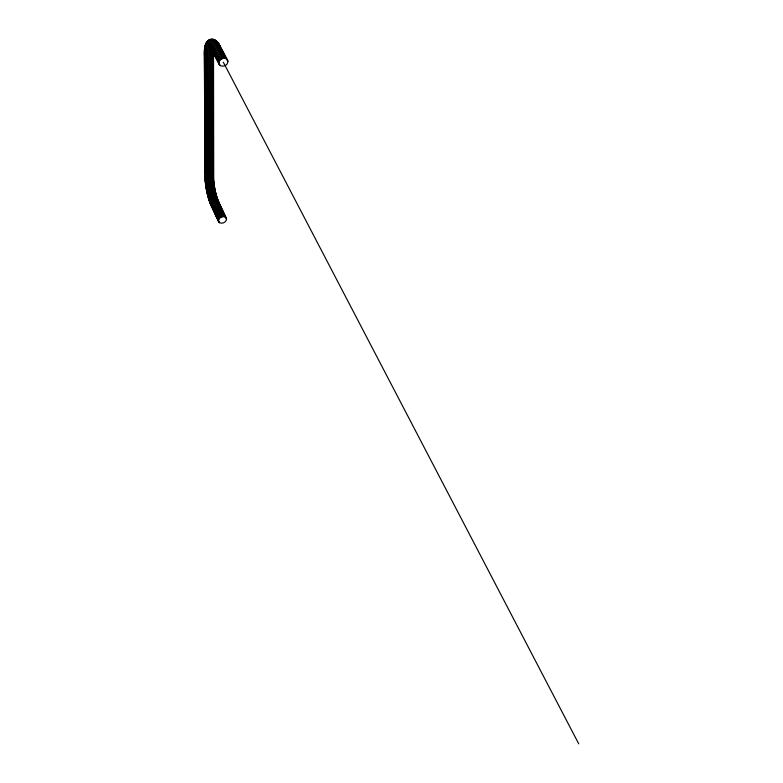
<?xml version="1.0" encoding="UTF-8"?>
<svg xmlns="http://www.w3.org/2000/svg" width="783" height="783" viewBox="0 0 783 783"><rect width="100%" height="100%" fill="white"/><g stroke="black" fill="none" stroke-linecap="round" stroke-linejoin="round"><path stroke-width="1.17" d="M213.436 52.892L213.514 179.767A17.275 3.905 78.6 0 0 217.87 200.125L226.453 218.3C227.373 222.264 220.552 225.21 218.535 221.53L211.087 205.508M218.976 61.965C217.723 67.641 226.825 67.25 227.726 62.542C229.008 56.856 219.866 57.237 218.976 61.965L210.666 46.128A25.898 6.019 79.8 0 0 204.314 51.835L205.058 177.389M218.535 221.53C217.586 217.557 224.457 214.591 226.453 218.3M220.346 46.412L218.868 43.76A27.014 6.421 79.8 0 0 216.852 41.43M212.134 50.817L211.263 49.29A22.267 5.187 79.8 0 0 205.782 54.144L206.467 181.108A17.295 3.827 78.5 0 0 210.833 201.495L218.956 219.015M219.886 45.522L227.745 60.506M227.892 61.505L218.114 42.987A28.002 6.646 79.8 0 0 214.17 40.05M225.651 58.461L217.155 42.458A28.765 6.802 79.8 0 0 213.113 39.453M224.555 58.245L216.049 42.213A29.255 6.9 79.8 0 0 211.116 39.62M223.38 58.304L214.885 42.253A29.421 6.92 79.8 0 0 209.208 40.608M222.196 58.637L213.72 42.585A29.265 6.861 79.8 0 0 208.092 40.951M223.361 62.258L578.735 743.85M221.1 59.214L212.653 43.192A28.795 6.734 79.8 0 0 206.536 42.967M220.15 59.997L211.753 44.024A28.041 6.538 79.8 0 0 205.038 47.734M219.426 60.937L211.067 45.023A27.053 6.293 79.8 0 0 204.432 51.003L205.234 178.074A19.467 4.307 78.5 0 0 210.95 204.735L218.398 220.728M220.131 65.576L211.508 48.908A24.665 5.735 79.8 0 0 204.471 55.143M219.416 64.881L210.764 48.34A23.421 5.442 79.8 0 0 205.019 53.459L205.763 180.648A18.342 4.052 78.5 0 0 210.392 202.259L218.535 219.866M226.59 219.103L219.074 203.149A19.438 4.404 78.6 0 1 213.387 176.537M225.406 217.067L217.263 199.665A16.374 3.69 78.6 0 1 213.133 180.354L213.015 53.655A21.249 5.041 79.8 0 1 213.172 51.756M224.564 216.725L216.451 199.371A15.689 3.533 78.6 0 1 212.487 180.863L212.32 54.301A20.495 4.845 79.8 0 1 212.712 50.895M223.576 216.597L215.482 199.283A15.259 3.426 78.6 0 1 211.635 181.274L211.39 54.8A20.015 4.727 79.8 0 1 212.526 49.251M222.509 216.695L214.434 199.391A15.112 3.377 78.6 0 1 210.617 181.548L210.294 55.094A19.859 4.669 79.8 0 1 211.909 48.957M221.452 217.018L213.377 199.685A15.268 3.406 78.6 0 1 209.521 181.676L209.1 55.172A20.025 4.698 79.8 0 1 211.283 48.683M220.463 217.537L212.379 200.164A15.699 3.494 78.5 0 1 208.415 181.646L207.896 55.035A20.505 4.796 79.8 0 1 210.764 48.419M219.602 218.212L211.518 200.781A16.394 3.631 78.5 0 1 207.378 181.45L206.771 54.683A21.278 4.962 79.8 0 1 212.017 50.053M212.115 206.702L219.592 222.754M218.946 222.215L210.314 203.727A20.593 4.551 78.5 0 1 205.117 179.493L205.156 176.694M218.946 202.366L218.232 200.732A18.312 4.14 78.6 0 1 213.622 179.16L213.495 54.438M205.273 130.957L205.537 174.824M215.061 40.922A27.014 6.421 79.8 0 1 215.922 40.951M217.429 42.488A25.859 6.156 79.8 0 1 219.357 44.709M216.871 43.222A24.616 5.863 79.8 0 1 217.723 43.672M218.623 44.533A24.616 5.863 79.8 0 1 219.553 45.796M210.676 204.334A21.64 4.786 78.5 0 1 207.25 192.931M207.055 192.021A21.64 4.786 78.5 0 1 206.506 189.28M206.34 188.37A21.64 4.786 78.5 0 1 205.675 183.888M205.567 183.016A21.64 4.786 78.5 0 1 205.224 178.886M206.321 185.356A22.541 5.001 78.5 0 1 206.076 183.506M216.627 197.942A20.564 4.649 78.6 0 1 215.922 195.564M215.266 193.068A20.564 4.649 78.6 0 1 214.865 191.365M214.503 189.633A20.564 4.649 78.6 0 1 214.16 187.9M213.73 185.307A20.564 4.649 78.6 0 1 213.377 182.762"/></g></svg>
